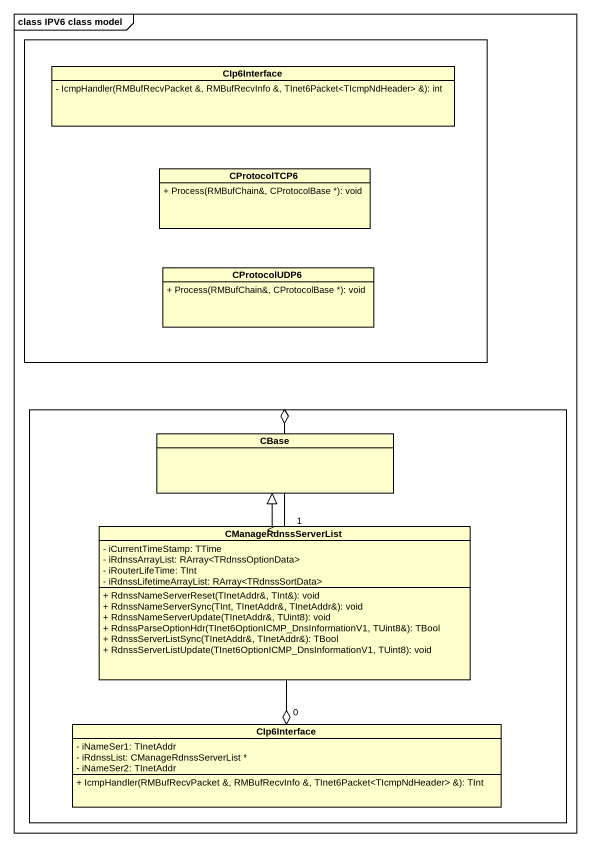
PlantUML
@startuml
mainframe class IPV6 class model
hide circle
hide empty members
skinparam classAttributeIconSize 0
rectangle " " as rectangle1 {
  class CIp6Interface {
    - IcmpHandler(RMBufRecvPacket &, RMBufRecvInfo &, TInet6Packet<TIcmpNdHeader> &): int
  }
  class CProtocolTCP6 {
    + Process(RMBufChain&, CProtocolBase *): void
  }
  class CProtocolUDP6 {
    + Process(RMBufChain&, CProtocolBase *): void
  }
}
rectangle " " as rectangle2 {
  class CBase
  class CManageRdnssServerList {
    - iCurrentTimeStamp: TTime
    - iRdnssArrayList: RArray<TRdnssOptionData>
    - iRouterLifeTime: TInt
    - iRdnssLifetimeArrayList: RArray<TRdnssSortData>
    + RdnssNameServerReset(TInetAddr&, TInt&): void
    + RdnssNameServerSync(TInt, TInetAddr&, TInetAddr&): void
    + RdnssNameServerUpdate(TInetAddr&, TUint8): void
    + RdnssParseOptionHdr(TInet6OptionICMP_DnsInformationV1, TUint8&): TBool
    + RdnssServerListSync(TInetAddr&, TInetAddr&): TBool
    + RdnssServerListUpdate(TInet6OptionICMP_DnsInformationV1, TUint8): void
  }
  class "CIp6Interface" as CIp6Interface_2 {
    - iNameSer1: TInetAddr
    - iRdnssList: CManageRdnssServerList *
    - iNameSer2: TInetAddr
    + IcmpHandler(RMBufRecvPacket &, RMBufRecvInfo &, TInet6Packet<TIcmpNdHeader> &): TInt
  }
}
CManageRdnssServerList --o rectangle2
CManageRdnssServerList -up-|> CBase
CManageRdnssServerList "1" <--o "0" CIp6Interface_2
@enduml
